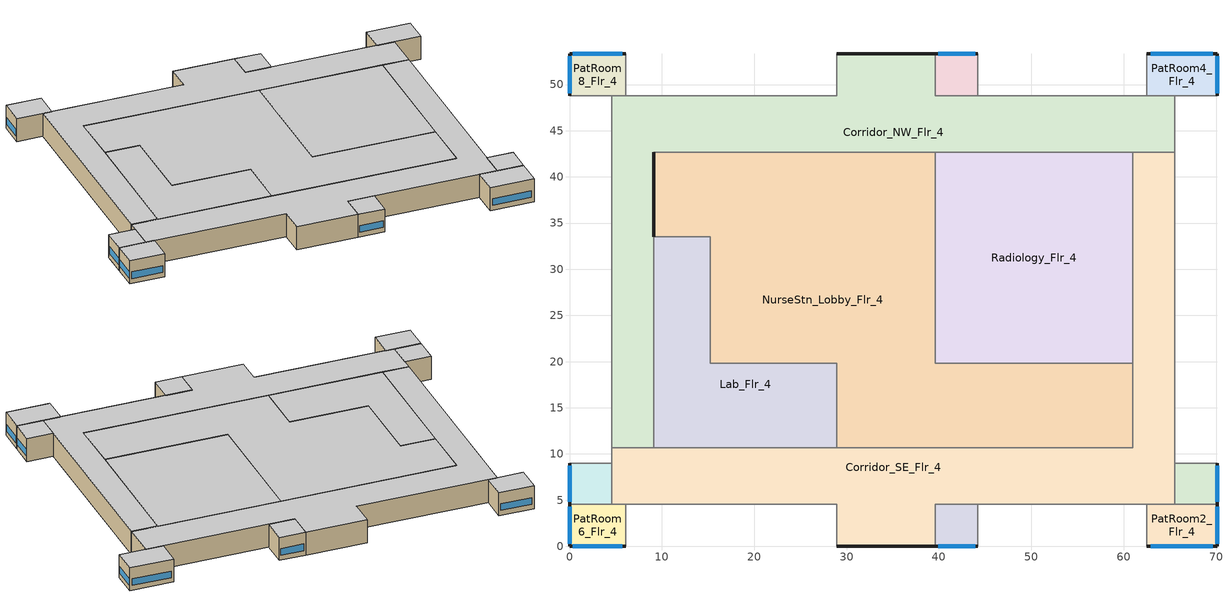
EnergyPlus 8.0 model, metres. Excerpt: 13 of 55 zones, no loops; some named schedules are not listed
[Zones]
PatRoom1_Mult10_Flr_4
 floor adiabatic (int_slab_floor): 44.2,4.57 44.2,0 39.62,0 39.62,4.57 z12.8
 wall outside (res_ext_wall): 39.62,0 44.2,0 z12.8:17.07
 wall adiabatic (int_wall): 44.2,0 44.2,4.57 39.62,4.57 39.62,0 z12.8:17.07
 window (Window_U_0.57_SHGC_0.39): 39.9,0 43.92,0 z13.72:14.94
 ceiling adiabatic (int_slab_ceiling): 39.62,4.57 39.62,0 44.2,0 44.2,4.57 z17.07
PatRoom2_Flr_4
 floor adiabatic (int_slab_floor): 70.1,4.57 70.1,0 62.48,0 62.48,4.57 z12.8
 wall outside (res_ext_wall): 62.48,0 70.1,0 70.1,4.57 z12.8:17.07
 wall adiabatic (int_wall): 70.1,4.57 62.48,4.57 62.48,0 z12.8:17.07
 window (Window_U_0.57_SHGC_0.39): 70.1,0.27 70.1,4.3 / 62.94,0 69.65,0 z13.72:14.94
 ceiling adiabatic (int_slab_ceiling): 62.48,4.57 62.48,0 70.1,0 70.1,4.57 z17.07
PatRoom3_Mult10_Flr_4
 floor adiabatic (int_slab_floor): 70.1,8.99 70.1,4.57 65.53,4.57 65.53,8.99 z12.8
 wall outside (res_ext_wall): 70.1,4.57 70.1,8.99 z12.8:17.07
 wall adiabatic (int_wall): 70.1,8.99 65.53,8.99 65.53,4.57 70.1,4.57 z12.8:17.07
 window (Window_U_0.57_SHGC_0.39): 70.1,4.84 70.1,8.73 z13.72:14.94
 ceiling adiabatic (int_slab_ceiling): 65.53,8.99 65.53,4.57 70.1,4.57 70.1,8.99 z17.07
PatRoom4_Flr_4
 floor adiabatic (int_slab_floor): 70.1,53.34 70.1,48.77 62.48,48.77 62.48,53.34 z12.8
 wall outside (res_ext_wall): 70.1,48.77 70.1,53.34 62.48,53.34 z12.8:17.07
 wall adiabatic (int_wall): 62.48,53.34 62.48,48.77 70.1,48.77 z12.8:17.07
 window (Window_U_0.57_SHGC_0.39): 69.65,53.34 62.94,53.34 / 70.1,49.04 70.1,53.07 z13.72:14.94
 ceiling adiabatic (int_slab_ceiling): 62.48,53.34 62.48,48.77 70.1,48.77 70.1,53.34 z17.07
PatRoom5_Mult10_Flr_4
 floor adiabatic (int_slab_floor): 44.2,53.34 44.2,48.77 39.62,48.77 39.62,53.34 z12.8
 wall outside (res_ext_wall): 44.2,53.34 39.62,53.34 z12.8:17.07
 wall adiabatic (int_wall): 39.62,53.34 39.62,48.77 44.2,48.77 44.2,53.34 z12.8:17.07
 window (Window_U_0.57_SHGC_0.39): 43.92,53.34 39.9,53.34 z13.72:14.94
 ceiling adiabatic (int_slab_ceiling): 39.62,53.34 39.62,48.77 44.2,48.77 44.2,53.34 z17.07
Radiology_Flr_4
 floor adiabatic (int_slab_floor): 60.96,42.67 60.96,19.81 39.62,19.81 39.62,42.67 z12.8
 wall to Corridor_NW_Flr_4 (int_wall): 60.96,42.67 39.62,42.67 z12.8:17.07
 wall to Corridor_SE_Flr_4 (int_wall): 60.96,19.81 60.96,42.67 z12.8:17.07
 wall to NurseStn_Lobby_Flr_4 (int_wall): 39.62,42.67 39.62,19.81 60.96,19.81 z12.8:17.07
 ceiling adiabatic (int_slab_ceiling): 39.62,42.67 39.62,19.81 60.96,19.81 60.96,42.67 z17.07
PatRoom6_Flr_4
 floor adiabatic (int_slab_floor): 6.1,4.57 6.1,0 0,0 0,4.57 z12.8
 wall outside (res_ext_wall): 0,4.57 0,0 6.1,0 z12.8:17.07
 wall adiabatic (int_wall): 6.1,0 6.1,4.57 0,4.57 z12.8:17.07
 window (Window_U_0.57_SHGC_0.39): 0.37,0 5.73,0 / 0,4.3 0,0.27 z13.72:14.94
 ceiling adiabatic (int_slab_ceiling): 0,4.57 0,0 6.1,0 6.1,4.57 z17.07
PatRoom7_Mult10_Flr_4
 floor adiabatic (int_slab_floor): 4.57,8.99 4.57,4.57 0,4.57 0,8.99 z12.8
 wall outside (res_ext_wall): 0,8.99 0,4.57 z12.8:17.07
 wall adiabatic (int_wall): 0,4.57 4.57,4.57 4.57,8.99 0,8.99 z12.8:17.07
 window (Window_U_0.57_SHGC_0.39): 0,8.73 0,4.84 z13.72:14.94
 ceiling adiabatic (int_slab_ceiling): 0,8.99 0,4.57 4.57,4.57 4.57,8.99 z17.07
PatRoom8_Flr_4
 floor adiabatic (int_slab_floor): 6.1,53.34 6.1,48.77 0,48.77 0,53.34 z12.8
 wall outside (res_ext_wall): 6.1,53.34 0,53.34 0,48.77 z12.8:17.07
 wall adiabatic (int_wall): 0,48.77 6.1,48.77 6.1,53.34 z12.8:17.07
 window (Window_U_0.57_SHGC_0.39): 5.73,53.34 0.37,53.34 / 0,53.07 0,49.04 z13.72:14.94
 ceiling adiabatic (int_slab_ceiling): 0,53.34 0,48.77 6.1,48.77 6.1,53.34 z17.07
NurseStn_Lobby_Flr_4
 floor adiabatic (int_slab_floor): 9.14,42.67 39.62,42.67 39.62,19.81 60.96,19.81 60.96,10.67 28.96,10.67 28.96,19.81 15.24,19.81 15.24,33.53 9.14,33.53 z12.8
 wall outside (Air_Wall): 9.14,42.67 9.14,33.53 z12.8:17.07
 wall to Corridor_NW_Flr_4 (Air_Wall): 39.62,42.67 9.14,42.67 z12.8:17.07
 wall to Corridor_SE_Flr_4 (Air_Wall): 28.96,10.67 60.96,10.67 60.96,19.81 z12.8:17.07
 wall to Lab_Flr_4 (int_wall): 9.14,33.53 15.24,33.53 15.24,19.81 28.96,19.81 28.96,10.67 z12.8:17.07
 ceiling adiabatic (int_slab_ceiling): 9.14,42.67 9.14,33.53 15.24,33.53 15.24,19.81 28.96,19.81 28.96,10.67 60.96,10.67 60.96,19.81 39.62,19.81 39.62,42.67 z17.07
Lab_Flr_4
 floor adiabatic (int_slab_floor): 9.14,33.53 15.24,33.53 15.24,19.81 28.96,19.81 28.96,10.67 9.14,10.67 z12.8
 wall to Corridor_SE_Flr_4 (int_wall): 9.14,10.67 28.96,10.67 z12.8:17.07
 wall to Corridor_NW_Flr_4 (int_wall): 9.14,33.58 9.14,10.67 z12.8:17.07
 ceiling adiabatic (int_slab_ceiling): 9.14,33.53 9.14,10.67 28.96,10.67 28.96,19.81 15.24,19.81 15.24,33.53 z17.07
Corridor_SE_Flr_4
 floor adiabatic (int_slab_floor): 4.57,4.57 4.57,10.67 60.96,10.67 60.96,42.67 65.53,42.67 65.53,4.57 39.62,4.57 39.62,0 28.96,0 28.96,4.57 z12.8
 wall outside (res_ext_wall): 28.96,0 39.62,0 z12.8:17.07
 wall adiabatic (int_wall): 39.62,0 39.62,4.57 65.53,4.57 65.53,42.67 / 4.57,10.67 4.57,4.57 28.96,4.57 28.96,0 z12.8:17.07
 wall to Corridor_NW_Flr_4 (Air_Wall): 65.53,42.67 60.96,42.67 / 9.14,10.67 4.57,10.67 z12.8:17.07
 ceiling adiabatic (int_slab_ceiling): 4.57,4.57 28.96,4.57 28.96,0 39.62,0 39.62,4.57 65.53,4.57 65.53,42.67 60.96,42.67 60.96,10.67 4.57,10.67 z17.07
Corridor_NW_Flr_4
 floor adiabatic (int_slab_floor): 4.57,10.67 4.57,48.77 28.96,48.77 28.96,53.34 39.62,53.34 39.62,48.77 65.53,48.77 65.53,42.67 9.14,42.67 9.14,10.67 z12.8
 wall outside (Air_Wall): 9.14,33.58 9.14,42.67 z12.8:17.07
 wall outside (res_ext_wall): 39.62,53.34 28.96,53.34 z12.8:17.07
 wall adiabatic (int_wall): 65.53,42.67 65.53,48.77 39.62,48.77 39.62,53.34 / 28.96,53.34 28.96,48.77 4.57,48.77 4.57,10.67 z12.8:17.07
 ceiling adiabatic (int_slab_ceiling): 4.57,10.67 9.14,10.67 9.14,42.67 65.53,42.67 65.53,48.77 39.62,48.77 39.62,53.34 28.96,53.34 28.96,48.77 4.57,48.77 z17.07
[Building]
Hospital: 0, City, 0.04, 0.2, FullInteriorAndExterior, 25, 6
[Site:Location]
Site:Location=Burlington International Ap_VT_USA Design_Conditions; Latitude {N+ S-}=44.47; Longitude {W- E+}=-73.15; Time Zone Relative to GMT {GMT+/-}=-5; Elevation {m}=101
[SizingPeriod:DesignDay] Day of Month=21; Dry-Bulb Temperature Range Modifier Type=DefaultMultipliers; Humidity Condition Type=Wetbulb; Barometric Pressure {Pa}=100118; Rain {Yes/No}=No; Snow on ground {Yes/No}=No; Daylight Savings Time Indicator=No
Name | Month | Day Type | Maximum Dry-Bulb Temperature {C} | Daily Dry-Bulb Temperature Range {C} | Wetbulb at Maximum Dry-Bulb {C} | Wind Speed {m/s} design conditions vs. traditional 6.71 m/s (15 mph) | Wind Direction {Degrees; N=0, S=180} | Solar Model Indicator | Clearness {0.0 to 1.1} | Wind Speed {m/s} design conditions vs. traditional 3.35 m/s (7mph) | ASHRAE Clear Sky Optical Depth for Beam Irradiance (taub) | ASHRAE Clear Sky Optical Depth for Diffuse Irradiance (taud)
Burlington International Ap Ann Htg 99.6% Condns DB | 1 | WinterDesignDay | -22.4 | 0 | -22.4 | 3 | 60 | ASHRAEClearSky | 0
Burlington International Ap Ann Clg .4% Condns DB=>MWB | 7 | SummerDesignDay | 31.3 | 10.7 | 21.7 |  | 170 | ASHRAETau |  | 4.5 | 0.459 | 2.002
[Site:WaterMainsTemperature]
Calculation Method=Correlation; Annual Average Outdoor Air Temperature {C}=7.21; Maximum Difference In Monthly Average Outdoor Air Temperatures {deltaC}=28.77
[Material]
Name | Roughness | Thickness {m} | Conductivity {W/m-K} | Density {kg/m3} | Specific Heat {J/kg-K} | Thermal Absorptance | Solar Absorptance | Visible Absorptance | Absorptance:Thermal | Absorptance:Solar | Absorptance:Visible
Std Wood 6inch | MediumSmooth | 0.15 | 0.12 | 540 | 1210 | 0.9 | 0.7 | 0.7
G01 13mm gypsum board | Smooth | 0.0127 | 0.16 | 800 | 1090 |  |  |  | 0.9 | 0.7 | 0.5
200mm Normalweight concrete wall | MediumRough | 0.2032 | 2.31 | 2322 | 832
100mm Normalweight concrete floor | MediumRough | 0.1016 | 2.31 | 2322 | 832
[Material:NoMass]
CP02 CARPET PAD: VeryRough, 0.21648, 0.9, 0.7, 0.8
Air_Wall_Material: Rough, 0.207949, 0.9, 0.7
Res_Exterior_Wall_Insulation: MediumSmooth, 1.63975, 0.9, 0.7, 0.7
[Construction]
InteriorFurnishings: Std Wood 6inch
Air_Wall: Air_Wall_Material
int_wall: G01 13mm gypsum board, G01 13mm gypsum board
int_slab_floor: 100mm Normalweight concrete floor, CP02 CARPET PAD
int_slab_ceiling: CP02 CARPET PAD, 100mm Normalweight concrete floor
res_ext_wall: 200mm Normalweight concrete wall, Res_Exterior_Wall_Insulation, G01 13mm gypsum board
Window_U_0.57_SHGC_0.39: REF D CLEAR 6MM, AIR 6MM, CLEAR 6MM
[WindowMaterial:Glazing] Optical Data Type=SpectralAverage; Thickness {m}=0.006; Infrared Transmittance at Normal Incidence=0; Front Side Infrared Hemispherical Emissivity=0.84; Conductivity {W/m-K}=0.9
Name | Solar Transmittance at Normal Incidence | Front Side Solar Reflectance at Normal Incidence | Back Side Solar Reflectance at Normal Incidence | Visible Transmittance at Normal Incidence | Front Side Visible Reflectance at Normal Incidence | Back Side Visible Reflectance at Normal Incidence | Back Side Infrared Hemispherical Emissivity
CLEAR 6MM | 0.775 | 0.071 | 0.071 | 0.881 | 0.08 | 0.08 | 0.84
REF D CLEAR 6MM | 0.429 | 0.308 | 0.379 | 0.334 | 0.453 | 0.505 | 0.82
[WindowMaterial:Gas]
AIR 6MM: Gas Type=Air; Thickness {m}=0.0063
[SurfaceProperty:OtherSideCoefficients] Combined Convective Radiative Film Coefficient=0; Constant Temperature=1; Constant Temperature Coefficient=1; External Dry-Bulb Temperature Coefficient=0; Ground Temperature Coefficient=0; Wind Speed Coefficient=0; Zone Air Temperature Coefficient=0; Sinusoidal Variation of Constant Temperature Coefficient=No; Period of Sinusoidal Variation=24
Name | Constant Temperature Schedule
surfPropOthSdCoefBasementAvgWall | scheduleOSCBasementWallSurfaceTemp
surfPropOthSdCoefBasementAvgFloor | scheduleOSCBasementFloorTemp
surfPropOthSdCoefBasementUpperWall | scheduleOSCBasementUpperWallTemp
surfPropOthSdCoefBasementLowerWall | scheduleOSCBasementLowerWallTemp
[Zone] Type=1; Ceiling Height {m}=4.2683; Floor Area {m2}=autocalculate; Part of Total Floor Area=YES
Name | Multiplier | Volume {m3}
PatRoom1_Mult10_Flr_4; PatRoom5_Mult10_Flr_4 | 10 | 89.21
PatRoom2_Flr_4; PatRoom4_Flr_4 | 1 | 148.71
PatRoom3_Mult10_Flr_4; PatRoom7_Mult10_Flr_4 | 10 | 86.26
Radiology_Flr_4 | 1 | 2081.82
PatRoom6_Flr_4; PatRoom8_Flr_4 | 1 | 118.96
NurseStn_Lobby_Flr_4 | 1 | 3866.22
Lab_Flr_4 | 1 | 1129.43
Corridor_SE_Flr_4; Corridor_NW_Flr_4 | 1 | 2418.88
[InternalMass] Construction=InteriorFurnishings
Name | Zone | Surface Area {m2}
PatRoom1_Mult10_Flr_4_InternalMass_1 | PatRoom1_Mult10_Flr_4 | 41.8064
PatRoom2_Flr_4_InternalMass_1 | PatRoom2_Flr_4 | 69.6773
PatRoom3_Mult10_Flr_4_InternalMass_1 | PatRoom3_Mult10_Flr_4 | 40.4165
PatRoom4_Flr_4_InternalMass_1 | PatRoom4_Flr_4 | 69.6773
PatRoom5_Mult10_Flr_4_InternalMass_1 | PatRoom5_Mult10_Flr_4 | 41.8064
Radiology_Flr_4_InternalMass_1 | Radiology_Flr_4 | 975.4819
PatRoom6_Flr_4_InternalMass_1 | PatRoom6_Flr_4 | 55.7418
PatRoom7_Mult10_Flr_4_InternalMass_1 | PatRoom7_Mult10_Flr_4 | 40.4165
PatRoom8_Flr_4_InternalMass_1 | PatRoom8_Flr_4 | 55.7418
NurseStn_Lobby_Flr_4_InternalMass_1 | NurseStn_Lobby_Flr_4 | 1811.61
Lab_Flr_4_InternalMass_1 | Lab_Flr_4 | 529.5473
Corridor_SE_Flr_4_InternalMass_1 | Corridor_SE_Flr_4 | 1133.42
Corridor_NW_Flr_4_InternalMass_1 | Corridor_NW_Flr_4 | 1133.42
[People] Number of People Calculation Method=People; Fraction Radiant=0.3; Sensible Heat Fraction=AUTOCALCULATE; Activity Level Schedule=ACTIVITY_SCH; Enable ASHRAE 55 Comfort Warnings=No; Mean Radiant Temperature Calculation Type=ZoneAveraged; Work Efficiency Schedule=WORK_EFF_SCH; Clothing Insulation Schedule=CLOTHING_SCH; Air Velocity Schedule=AIR_VELO_SCH; Thermal Comfort Model 1 Type=FANGER
Name | Zone or ZoneList | Number of People Schedule | Number of People
PatRoom1_Mult10_Flr_4 | PatRoom1_Mult10_Flr_4 | BLDG_OCC_EXTD_SCH | 1.1244
PatRoom2_Flr_4 | PatRoom2_Flr_4 | BLDG_OCC_EXTD_SCH | 1.8744
PatRoom3_Mult10_Flr_4 | PatRoom3_Mult10_Flr_4 | BLDG_OCC_EXTD_SCH | 1.0873
PatRoom4_Flr_4 | PatRoom4_Flr_4 | BLDG_OCC_EXTD_SCH | 1.8744
PatRoom5_Mult10_Flr_4 | PatRoom5_Mult10_Flr_4 | BLDG_OCC_EXTD_SCH | 1.1244
Radiology_Flr_4 | Radiology_Flr_4 | BLDG_OCC_SCH | 26.2404
PatRoom6_Flr_4 | PatRoom6_Flr_4 | BLDG_OCC_EXTD_SCH | 1.4994
PatRoom7_Mult10_Flr_4 | PatRoom7_Mult10_Flr_4 | BLDG_OCC_EXTD_SCH | 1.0873
PatRoom8_Flr_4 | PatRoom8_Flr_4 | BLDG_OCC_EXTD_SCH | 1.4994
NurseStn_Lobby_Flr_4 | NurseStn_Lobby_Flr_4 | BLDG_OCC_EXTD_SCH | 12.9952
Lab_Flr_4 | Lab_Flr_4 | BLDG_OCC_SCH | 14.2446
Corridor_SE_Flr_4 | Corridor_SE_Flr_4 | BLDG_OCC_EXTD_SCH | 6.0978
Corridor_NW_Flr_4 | Corridor_NW_Flr_4 | BLDG_OCC_EXTD_SCH | 6.0978
[Lights] Design Level Calculation Method=Watts/Area; Return Air Fraction=0; Fraction Radiant=0.7; Fraction Visible=0.2; Fraction Replaceable=1; Return Air Fraction Calculated from Plenum Temperature=No
Name | Zone or ZoneList | Schedule | Watts per Zone Floor Area {W/m2}
PatRoom1_Mult10_Flr_4_Lights | PatRoom1_Mult10_Flr_4 | BLDG_LIGHT_EXTD_SCH | 7.534737
PatRoom2_Flr_4_Lights | PatRoom2_Flr_4 | BLDG_LIGHT_EXTD_SCH | 7.534737
PatRoom3_Mult10_Flr_4_Lights | PatRoom3_Mult10_Flr_4 | BLDG_LIGHT_EXTD_SCH | 7.534737
PatRoom4_Flr_4_Lights | PatRoom4_Flr_4 | BLDG_LIGHT_EXTD_SCH | 7.534737
PatRoom5_Mult10_Flr_4_Lights | PatRoom5_Mult10_Flr_4 | BLDG_LIGHT_EXTD_SCH | 7.534737
Radiology_Flr_4_Lights | Radiology_Flr_4 | BLDG_LIGHT_RADIOLOGY_SCH | 4.305564
PatRoom6_Flr_4_Lights | PatRoom6_Flr_4 | BLDG_LIGHT_EXTD_SCH | 7.534737
PatRoom7_Mult10_Flr_4_Lights | PatRoom7_Mult10_Flr_4 | BLDG_LIGHT_EXTD_SCH | 7.534737
PatRoom8_Flr_4_Lights | PatRoom8_Flr_4 | BLDG_LIGHT_EXTD_SCH | 7.534737
NurseStn_Lobby_Flr_4_Lights | NurseStn_Lobby_Flr_4 | BLDG_LIGHT_NURSEFLR234_SCH | 12.7014
Lab_Flr_4_Lights | Lab_Flr_4 | BLDG_LIGHT_SCH | 15.0695
Corridor_SE_Flr_4_Lights | Corridor_SE_Flr_4 | BLDG_LIGHT_CORRIDOR_SCH | 10.76391
Corridor_NW_Flr_4_Lights | Corridor_NW_Flr_4 | BLDG_LIGHT_CORRIDOR_SCH | 10.76391
[ElectricEquipment] Design Level Calculation Method=EquipmentLevel; Fraction Latent=0; Fraction Radiant=0.5; Fraction Lost=0
Name | Zone or ZoneList | Schedule | Design Level {W}
PatRoom1_Mult10_Flr_4_MiscPlug_Equip | PatRoom1_Mult10_Flr_4 | BLDG_EQUIP_EXTD_SCH | 449.8365
PatRoom2_Flr_4_MiscPlug_Equip | PatRoom2_Flr_4 | BLDG_EQUIP_EXTD_SCH | 749.7275
PatRoom3_Mult10_Flr_4_MiscPlug_Equip | PatRoom3_Mult10_Flr_4 | BLDG_EQUIP_EXTD_SCH | 434.8813
PatRoom4_Flr_4_MiscPlug_Equip | PatRoom4_Flr_4 | BLDG_EQUIP_EXTD_SCH | 749.7275
PatRoom5_Mult10_Flr_4_MiscPlug_Equip | PatRoom5_Mult10_Flr_4 | BLDG_EQUIP_EXTD_SCH | 449.8365
Radiology_Flr_4_MiscPlug_Equip | Radiology_Flr_4 | BLDG_EQUIP_SCH | 52499.9
PatRoom6_Flr_4_MiscPlug_Equip | PatRoom6_Flr_4 | BLDG_EQUIP_EXTD_SCH | 599.782
PatRoom7_Mult10_Flr_4_MiscPlug_Equip | PatRoom7_Mult10_Flr_4 | BLDG_EQUIP_EXTD_SCH | 434.8813
PatRoom8_Flr_4_MiscPlug_Equip | PatRoom8_Flr_4 | BLDG_EQUIP_EXTD_SCH | 599.782
NurseStn_Lobby_Flr_4_MiscPlug_Equip | NurseStn_Lobby_Flr_4 | BLDG_EQUIP_EXTD_SCH | 10136
Lab_Flr_4_MiscPlug_Equip | Lab_Flr_4 | BLDG_EQUIP_SCH | 11395.9
[Exterior:FuelEquipment] Fuel Use Type=Electricity
Name | Schedule | Design Level {W}
Elevators | BLDG_ELEVATORS | 162963
Elevators_Lights_Fan | ELEV_LIGHT_FAN_SCH_24_7 | 1295.2
[Exterior:Lights]
Exterior_Lights: Schedule=Exterior_Lgt_ALWAYS_ON; Design Level {W}     !- De=16636; Control Option=AstronomicalClock
[ZoneInfiltration:DesignFlowRate] Schedule=INFIL_SCH_PNNL; Design Flow Rate Calculation Method=Flow/ExteriorArea; Flow per Exterior Surface Area {m3/s-m2}=0.00102413; Constant Term Coefficient=0; Temperature Term Coefficient=0; Velocity Term Coefficient=0.224; Velocity Squared Term Coefficient=0
Name | Zone or ZoneList
PatRoom1_Mult10_Flr_4_Infiltration | PatRoom1_Mult10_Flr_4
PatRoom2_Flr_4_Infiltration | PatRoom2_Flr_4
PatRoom3_Mult10_Flr_4_Infiltration | PatRoom3_Mult10_Flr_4
PatRoom4_Flr_4_Infiltration | PatRoom4_Flr_4
PatRoom5_Mult10_Flr_4_Infiltration | PatRoom5_Mult10_Flr_4
Radiology_Flr_4_Infiltration | Radiology_Flr_4
PatRoom6_Flr_4_Infiltration | PatRoom6_Flr_4
PatRoom7_Mult10_Flr_4_Infiltration | PatRoom7_Mult10_Flr_4
PatRoom8_Flr_4_Infiltration | PatRoom8_Flr_4
NurseStn_Lobby_Flr_4_Infiltration | NurseStn_Lobby_Flr_4
Lab_Flr_4_Infiltration | Lab_Flr_4
Corridor_SE_Flr_4_Infiltration | Corridor_SE_Flr_4
Corridor_NW_Flr_4_Infiltration | Corridor_NW_Flr_4
[Schedule:Compact]
scheduleOSCBasementWallSurfaceTemp: Temperature, Through:   1/31, For:AllDays, Until:24:00, 17.6, Through:   2/28, For:AllDays, Until:24:00, 17.4, Through:   3/31, For:AllDays, Until:24:00, 18.25, Through:   4/30, For:AllDays, Until:24:00, 19.92, Through:   5/31, For:AllDays, Until:24:00, 21.92, Through:   6/30, For:AllDays, Until:24:00, 24.75, Through:   7/31, For:AllDays, Until:24:00, 25.95, Through:   8/31, For:AllDays, Until:24:00, 25.88, Through:   9/30, For:AllDays, Until:24:00, 24.85, Through:  10/31, For:AllDays, Until:24:00, 21.68, Through:  11/30, For:AllDays, Until:24:00, 19.85, Through:  12/31, For:AllDays, Until:24:00, 18.31
scheduleOSCBasementFloorTemp: Temperature, Through:   1/31, For:AllDays, Until:24:00, 20.79, Through:   2/28, For:AllDays, Until:24:00, 20.76, Through:   3/31, For:AllDays, Until:24:00, 20.74, Through:   4/30, For:AllDays, Until:24:00, 20.74, Through:   5/31, For:AllDays, Until:24:00, 20.75, Through:   6/30, For:AllDays, Until:24:00, 23.13, Through:   7/31, For:AllDays, Until:24:00, 23.51, Through:   8/31, For:AllDays, Until:24:00, 23.58, Through:   9/30, For:AllDays, Until:24:00, 23.61, Through:  10/31, For:AllDays, Until:24:00, 21.19, Through:  11/30, For:AllDays, Until:24:00, 20.89, Through:  12/31, For:AllDays, Until:24:00, 20.83
scheduleOSCBasementUpperWallTemp: Temperature, Through:   1/31, For:AllDays, Until:24:00, 15.85, Through:   2/28, For:AllDays, Until:24:00, 15.61, Through:   3/31, For:AllDays, Until:24:00, 17.32, Through:   4/30, For:AllDays, Until:24:00, 19.86, Through:   5/31, For:AllDays, Until:24:00, 22.95, Through:   6/30, For:AllDays, Until:24:00, 25.93, Through:   7/31, For:AllDays, Until:24:00, 27.42, Through:   8/31, For:AllDays, Until:24:00, 27.02, Through:   9/30, For:AllDays, Until:24:00, 25.24, Through:  10/31, For:AllDays, Until:24:00, 21.49, Through:  11/30, For:AllDays, Until:24:00, 18.84, Through:  12/31, For:AllDays, Until:24:00, 16.63
scheduleOSCBasementLowerWallTemp: Temperature, Through:   1/31, For:AllDays, Until:24:00, 19.3, Through:   2/28, For:AllDays, Until:24:00, 19.12, Through:   3/31, For:AllDays, Until:24:00, 19.15, Through:   4/30, For:AllDays, Until:24:00, 19.97, Through:   5/31, For:AllDays, Until:24:00, 20.92, Through:   6/30, For:AllDays, Until:24:00, 23.61, Through:   7/31, For:AllDays, Until:24:00, 24.52, Through:   8/31, For:AllDays, Until:24:00, 24.77, Through:   9/30, For:AllDays, Until:24:00, 24.48, Through:  10/31, For:AllDays, Until:24:00, 21.86, Through:  11/30, For:AllDays, Until:24:00, 20.82, Through:  12/31, For:AllDays, Until:24:00, 19.94
BLDG_OCC_SCH: Through: 12/31, For: Weekdays, Until: 07:00, 0, Until: 08:00, 0.1, Until: 09:00, 0.5, Until: 17:00, 0.8, Until: 18:00, 0.5, Until: 20:00, 0.3, Until: 22:00, 0.2, Until: 24:00, 0, For: SummerDesignDay, Until: 24:00, 1, For: WinterDesignDay, Until: 24:00, 0, For: Saturday, Until: 07:00, 0, Until: 08:00, 0.1, Until: 09:00, 0.3, Until: 17:00, 0.4, Until: 19:00, 0.1, Until: 24:00, 0, For: Sunday Holidays AllOtherDays, Until: 08:00, 0, Until: 16:00, 0.05, Until: 24:00, 0
BLDG_OCC_EXTD_SCH: Through: 12/31, For: Weekdays, Until: 07:00, 0.4, Until: 08:00, 0.5, Until: 09:00, 0.6, Until: 17:00, 0.8, Until: 18:00, 0.6, Until: 20:00, 0.5, Until: 24:00, 0.4, For: SummerDesignDay, Until: 24:00, 1, For: WinterDesignDay, Until: 24:00, 0, For: Saturday, Until: 07:00, 0.4, Until: 08:00, 0.5, Until: 17:00, 0.6, Until: 19:00, 0.5, Until: 24:00, 0.4, For: Sunday Holidays AllOtherDays, Until: 08:00, 0.4, Until: 16:00, 0.6, Until: 24:00, 0.4
ACTIVITY_SCH: Through: 12/31, For: AllDays, Until: 24:00, 120
WORK_EFF_SCH: Through: 12/31, For: AllDays, Until: 24:00, 0
AIR_VELO_SCH: Through: 12/31, For: AllDays, Until: 24:00, 0.2
CLOTHING_SCH: Through: 04/30, For: AllDays, Until: 24:00, 1, Through: 09/30, For: AllDays, Until: 24:00, 0.5, Through: 12/31, For: AllDays, Until: 24:00, 1
